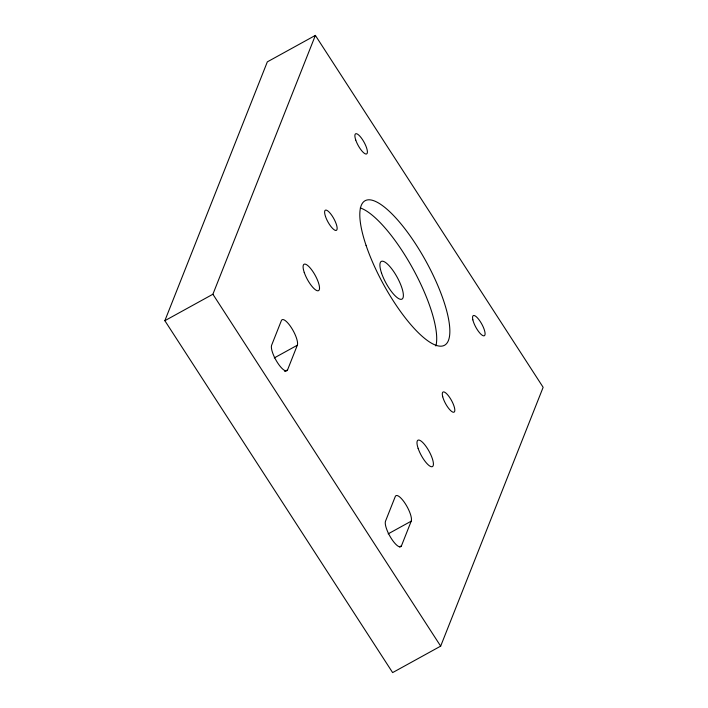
<?xml version="1.0" encoding="UTF-8"?>
<svg xmlns="http://www.w3.org/2000/svg" width="708" height="708" viewBox="0 0 708 708"><rect width="100%" height="100%" fill="white"/><g stroke="black" fill="none" stroke-linecap="round" stroke-linejoin="round"><path stroke-width="1.06" d="M164.858 320.697L267.332 61.862L315.37 35.4L543.142 387.303L440.668 646.139L392.63 672.6L164.858 320.697L212.896 294.236L315.37 35.4M287.563 369.877L297.325 345.221A15.054 4.416 61.2 0 0 291.404 327.733A15.054 4.416 61.2 0 0 281.386 320.591L271.624 345.239A15.054 4.416 61.2 0 0 277.545 362.735A15.054 4.416 61.2 0 0 287.563 369.877L284.687 371.461M401.454 545.833L411.215 521.177A15.054 4.416 61.2 0 0 405.295 503.689A15.054 4.416 61.2 0 0 395.268 496.547L385.506 521.194A15.054 4.416 61.2 0 0 391.435 538.691A15.054 4.416 61.2 0 0 401.454 545.833L399.533 546.886M274.27 357.929L297.325 345.221M388.152 533.876L411.215 521.177M212.896 294.236L440.668 646.139M360.284 207.931A82.464 24.187 61.2 0 1 413.162 269.173A82.464 24.187 61.2 0 1 435.88 345.955M355.743 140.016A11.47 3.363 61.2 0 0 366.602 153.946A11.47 3.363 61.2 0 0 361.08 137.626A11.47 3.363 61.2 0 0 355.743 140.016M472.855 319.839A11.47 3.363 61.2 0 0 483.467 335.822A11.47 3.363 61.2 0 0 480.157 321.379A11.47 3.363 61.2 0 0 472.855 319.839M325.485 216.436A11.47 3.363 61.2 0 0 336.353 230.366A11.47 3.363 61.2 0 0 330.822 214.037A11.47 3.363 61.2 0 0 325.485 216.436M442.712 396.737A11.47 3.363 61.2 0 0 453.439 412.268A11.47 3.363 61.2 0 0 449.553 397.285A11.47 3.363 61.2 0 0 442.712 396.737M366.054 245.331A82.464 24.187 61.2 0 0 444.12 345.469A82.464 24.187 61.2 0 0 404.401 228.144A82.464 24.187 61.2 0 0 366.054 245.331M418.118 448.35A15.054 4.416 61.2 0 0 432.367 466.634A15.054 4.416 61.2 0 0 425.119 445.208A15.054 4.416 61.2 0 0 418.118 448.35M304.228 272.394A15.054 4.416 61.2 0 0 318.485 290.678A15.054 4.416 61.2 0 0 311.228 269.252A15.054 4.416 61.2 0 0 304.228 272.394M381.524 273.04A21.514 6.31 61.2 0 0 401.887 299.165A21.514 6.31 61.2 0 0 391.524 268.562A21.514 6.31 61.2 0 0 381.524 273.04"/></g></svg>
